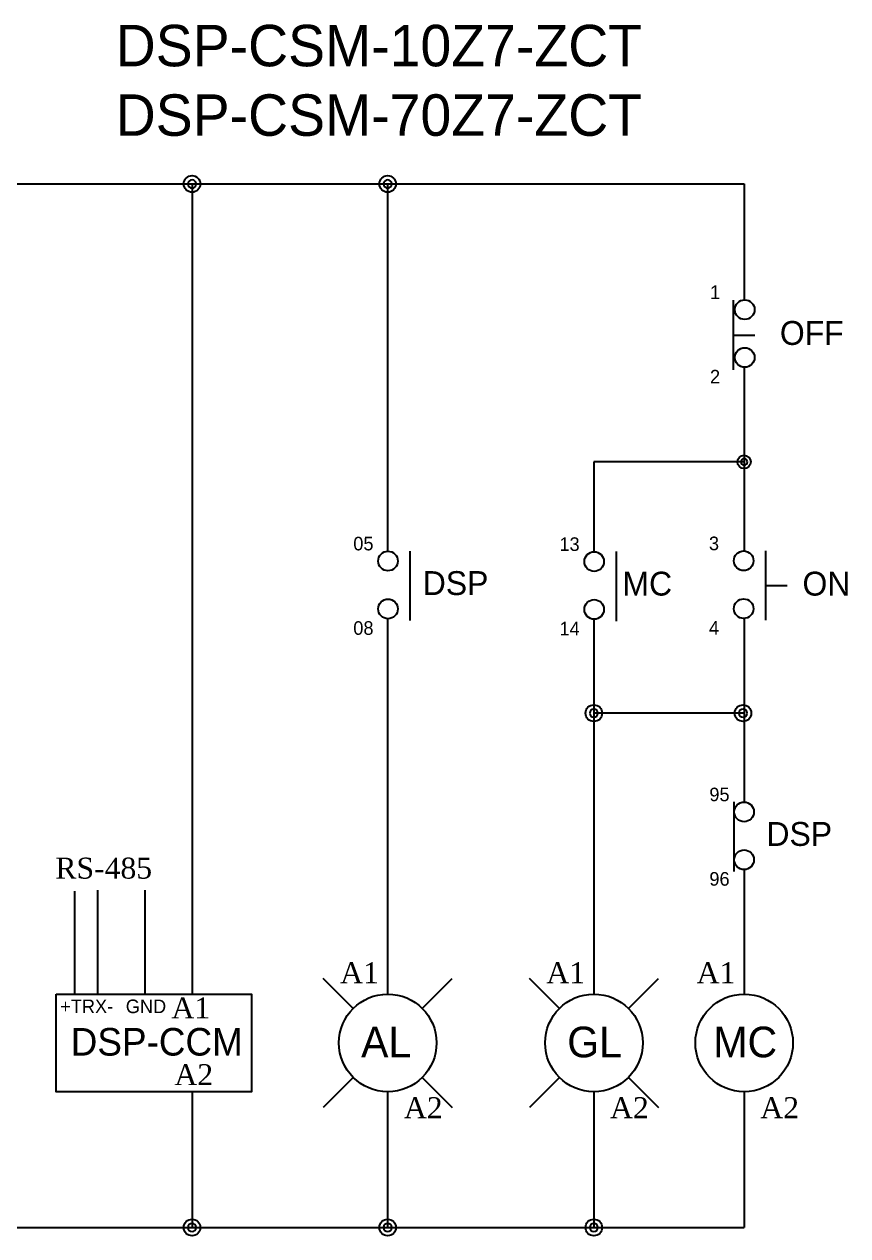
# Model space of a CAD drawing. Header units: millimetres. Extents: x 58 to 898, y 43 to 722.
# Drawn here: x 570.7 to 647.5, y 437.1 to 550 of the extents above; entities that cross this region are included whole.
import ezdxf

# ---------------------------------------------------------------- set-up
doc = ezdxf.new("R2010")
doc.units = ezdxf.units.MM
doc.layers.add('4', color=133, linetype='Continuous')
doc.layers.add('ASHADE', color=7, linetype='Continuous')
doc.styles.add('ghs', font='NGULIM.TTF')
doc.styles.add('HCM', font='batang.ttc')

msp = doc.modelspace()

# ---------------------------------------------------------------- linework, layer by layer
msp.add_lwpolyline([(573.689, 459.613), (591.912, 459.613), (591.912, 450.521), (573.689, 450.521)], close=True)
at = {"layer": '4', "color": 0}
for p, q in [((601.381, 458.281), (598.59, 461.073)), ((607.81, 458.281), (610.602, 461.073)), ((620.592, 458.281), (617.8, 461.073)), ((627.021, 458.281), (629.813, 461.073)), ((601.381, 451.853), (598.59, 449.061)), ((607.81, 451.853), (610.602, 449.061)), ((620.592, 451.853), (617.8, 449.061)), ((627.021, 451.853), (629.813, 449.061))]:
    msp.add_line(p, q, dxfattribs=at)
for centre, radius in [((586.363, 535.091), 0.772), ((604.587, 535.091), 0.772), ((637.799, 509.189), 0.618), ((623.798, 485.789), 0.772), ((637.701, 485.789), 0.772), ((586.363, 437.875), 0.772), ((604.587, 437.875), 0.772), ((623.798, 437.875), 0.772)]:
    msp.add_circle(centre, radius, dxfattribs=at)
at = {"layer": 'ASHADE', "ltscale": 2}
for p, q in [((560.441, 535.091), (637.799, 535.091)), ((586.363, 535.091), (586.363, 459.613)), ((604.587, 535.091), (604.587, 500.875)), ((637.799, 535.091), (637.799, 524.293)), ((636.769, 524.246), (636.769, 517.778)), ((636.769, 521.012), (638.789, 521.012)), ((637.799, 518.005), (637.799, 500.894)), ((623.798, 509.189), (623.798, 500.824)), ((637.799, 509.189), (623.798, 509.189)), ((606.668, 500.888), (606.668, 494.421)), ((625.879, 500.837), (625.879, 494.37)), ((639.809, 500.907), (639.809, 494.44)), ((639.809, 497.673), (641.828, 497.673)), ((604.587, 494.585), (604.587, 459.613)), ((623.798, 494.585), (623.798, 459.613)), ((623.798, 494.534), (623.798, 485.789)), ((637.799, 494.605), (637.799, 477.506)), ((637.701, 485.789), (623.798, 485.789)), ((636.855, 477.519), (636.855, 471.051)), ((637.799, 471.215), (637.799, 459.613)), ((586.363, 450.521), (586.363, 437.875)), ((604.587, 450.521), (604.587, 437.875)), ((623.798, 450.521), (623.798, 437.875)), ((637.799, 450.521), (637.799, 437.875)), ((567.726, 437.875), (637.799, 437.875))]:
    msp.add_line(p, q, dxfattribs=at)
at = {"layer": 'ASHADE', "color": 1, "ltscale": 2}
for p, q in [((575.403, 469.211), (575.403, 459.613)), ((577.538, 469.288), (577.538, 459.613)), ((581.951, 469.288), (581.951, 459.613))]:
    msp.add_line(p, q, dxfattribs=at)
at = {"layer": 'ASHADE', "ltscale": 2}
for centre, radius in [((637.858, 523.379), 0.915), ((637.858, 518.919), 0.915), ((604.618, 499.96), 0.915), ((623.829, 499.909), 0.915), ((637.759, 499.979), 0.915), ((604.618, 495.5), 0.915), ((623.829, 495.449), 0.915), ((637.759, 495.519), 0.915), ((637.799, 476.591), 0.915), ((637.799, 472.131), 0.915), ((604.596, 455.067), 4.546), ((623.806, 455.067), 4.546), ((637.808, 455.067), 4.546)]:
    msp.add_circle(centre, radius, dxfattribs=at)
for centre, radius, start, end in [((586.363, 535.091), 0.381, 0, 180), ((586.363, 535.091), 0.381, 180, 0), ((604.587, 535.091), 0.381, 0, 180), ((604.587, 535.091), 0.381, 180, 0), ((637.799, 509.189), 0.305, 0, 180), ((637.799, 509.189), 0.305, 180, 0), ((623.798, 485.789), 0.381, 0, 180), ((623.798, 485.789), 0.381, 180, 0), ((637.701, 485.789), 0.381, 0, 180), ((637.701, 485.789), 0.381, 180, 0), ((586.363, 437.875), 0.381, 0, 180), ((604.587, 437.875), 0.381, 0, 180), ((623.798, 437.875), 0.381, 0, 180), ((586.363, 437.875), 0.381, 180, 0), ((604.587, 437.875), 0.381, 180, 0), ((623.798, 437.875), 0.381, 180, 0)]:
    msp.add_arc(centre, radius, start, end, dxfattribs=at)

# ---------------------------------------------------------------- texts
at = {"layer": 'ASHADE', "ltscale": 2, "style": 'ghs'}
for s, height, p in [('DSP-CSM-10Z7-ZCT', 3.861, (579.244, 546.048)), ('DSP-CSM-70Z7-ZCT', 3.861, (579.244, 539.573)), ('1', 1.265, (634.624, 524.37)), ('OFF', 2.2244, (641.135, 520.093)), ('2', 1.265, (634.624, 516.504)), ('3', 1.265, (634.525, 500.97)), ('05', 1.2654, (601.384, 500.951)), ('13', 1.2654, (620.595, 500.9)), ('DSP', 2.2244, (607.857, 496.792)), ('MC', 2.2244, (626.467, 496.741)), ('ON', 2.2244, (643.242, 496.741)), ('08', 1.2654, (601.384, 493.086)), ('4', 1.265, (634.525, 493.105)), ('14', 1.2654, (620.595, 493.035)), ('95', 1.2654, (634.565, 477.582)), ('DSP', 2.2244, (639.883, 473.422)), ('96', 1.2654, (634.565, 469.716)), ('+TRX-', 1.2654, (574.073, 457.842)), ('GND', 1.2654, (580.184, 457.842)), ('DSP-CCM', 2.5704, (575.052, 453.887)), ('AL', 2.856, (602.111, 453.727)), ('GL', 2.856, (621.322, 453.727)), ('MC', 2.856, (634.94, 453.727))]:
    msp.add_text(s, height=height, dxfattribs=at).set_placement(p)
at = {"layer": 'ASHADE', "color": 0, "linetype": 'ByBlock', "lineweight": 25, "style": 'HCM'}
for s, p in [('RS-485', (573.62, 470.373)), ('A1', (600.163, 460.629)), ('A1', (619.374, 460.629)), ('A1', (633.376, 460.629)), ('A1', (584.444, 457.359)), ('A2', (584.717, 451.135)), ('A2', (606.1, 448.057)), ('A2', (625.311, 448.057)), ('A2', (639.313, 448.057))]:
    msp.add_text(s, height=1.9534, dxfattribs=at).set_placement(p)

doc.saveas('drawing.dxf')
